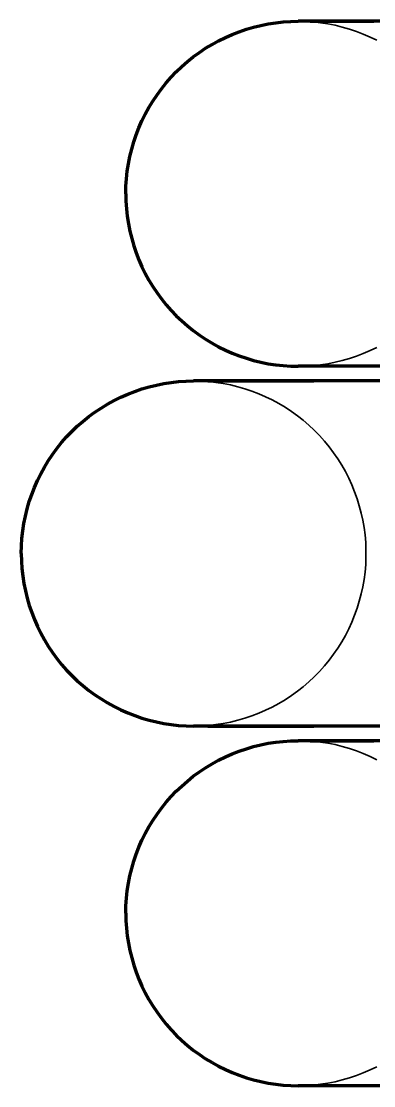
# Model space of a CAD drawing. Header units: millimetres. Extents: x 0 to 2208, y 0 to 420.
# Drawn here: x 76.19 to 78.6, y 107 to 114.25 of the extents above; entities that cross this region are included whole.
import ezdxf

# ---------------------------------------------------------------- set-up
doc = ezdxf.new("R2010")
doc.units = ezdxf.units.MM
doc.linetypes.add('IRAM-E-TRAZOS', pattern=[5, 4, -1])
doc.layers.add('01-VISIBLE', color=7, linetype='CONTINUOUS', lineweight=70)
doc.layers.add('02-OCULTA', color=4, linetype='IRAM-E-TRAZOS', lineweight=35)

msp = doc.modelspace()

# ---------------------------------------------------------------- linework, layer by layer
at = {"layer": '01-VISIBLE'}
for p, q in [((78.1763, 114.2541), (78.162, 114.2541)), ((78.162, 114.2541), (78.1623, 114.2541)), ((79.4007, 114.2541), (78.595, 114.2541)), ((78.1763, 111.9041), (78.162, 111.9041)), ((78.162, 111.9041), (78.1623, 111.9041)), ((79.4007, 111.9041), (78.595, 111.9041)), ((77.513, 111.8041), (77.4637, 111.8041)), ((79.0143, 111.8041), (78.0713, 111.8041)), ((77.513, 109.4541), (77.4637, 109.4541)), ((79.0143, 109.4541), (78.0713, 109.4541)), ((78.1763, 109.3541), (78.162, 109.3541)), ((78.162, 109.3541), (78.1623, 109.3541)), ((79.4007, 109.3541), (78.595, 109.3541)), ((78.1763, 107.0041), (78.162, 107.0041)), ((78.162, 107.0041), (78.1623, 107.0041)), ((79.1059, 107.0041), (78.595, 107.0041))]:
    msp.add_line(p, q, dxfattribs=at)
for points in [[(76.9052, 113.0791), (76.9063, 113.1303), (76.9097, 113.1815), (76.9153, 113.2324), (76.9231, 113.2831), (76.9331, 113.3334), (76.9452, 113.3832), (76.9596, 113.4324), (76.9761, 113.4809), (76.9946, 113.5287), (77.0153, 113.5756), (77.038, 113.6216), (77.0626, 113.6666), (77.0892, 113.7104), (77.1177, 113.753), (77.148, 113.7944), (77.1801, 113.8343), (77.2139, 113.8729), (77.2494, 113.9099), (77.2864, 113.9454), (77.3249, 113.9792), (77.3649, 114.0113), (77.4063, 114.0416), (77.4489, 114.07), (77.4927, 114.0966), (77.5377, 114.1213), (77.5836, 114.144), (77.6306, 114.1646), (77.6783, 114.1832), (77.7269, 114.1997), (77.7761, 114.214), (77.8259, 114.2262), (77.8762, 114.2362), (77.9268, 114.244), (77.9778, 114.2496), (78.029, 114.2529), (78.0802, 114.2541)], [(78.162, 114.2541), (78.1483, 114.2541), (78.1347, 114.2541), (78.1211, 114.2541), (78.1075, 114.2541), (78.0938, 114.2541), (78.0802, 114.2541)], [(78.1623, 114.2541), (78.2164, 114.2541), (78.2704, 114.2541), (78.3245, 114.2541), (78.3786, 114.2541), (78.4327, 114.2541), (78.4868, 114.2541), (78.5409, 114.2541), (78.595, 114.2541)], [(78.595, 114.2541), (78.5427, 114.2541), (78.4903, 114.2541), (78.438, 114.2541), (78.3856, 114.2541), (78.3333, 114.2541), (78.281, 114.2541), (78.2286, 114.2541), (78.1763, 114.2541)], [(76.9052, 113.0791), (76.9063, 113.0278), (76.9097, 112.9767), (76.9153, 112.9257), (76.9231, 112.875), (76.9331, 112.8247), (76.9452, 112.775), (76.9596, 112.7257), (76.9761, 112.6772), (76.9946, 112.6294), (77.0153, 112.5825), (77.038, 112.5365), (77.0626, 112.4916), (77.0892, 112.4477), (77.1177, 112.4051), (77.148, 112.3638), (77.1801, 112.3238), (77.2139, 112.2852), (77.2494, 112.2482), (77.2864, 112.2128), (77.3249, 112.179), (77.3649, 112.1469), (77.4063, 112.1166), (77.4489, 112.0881), (77.4927, 112.0615), (77.5377, 112.0368), (77.5836, 112.0142), (77.6306, 111.9935), (77.6783, 111.9749), (77.7269, 111.9584), (77.7761, 111.9441), (77.8259, 111.9319), (77.8762, 111.9219), (77.9268, 111.9141), (77.9778, 111.9085), (78.029, 111.9052), (78.0802, 111.9041)], [(78.162, 111.9041), (78.1483, 111.9041), (78.1347, 111.9041), (78.1211, 111.9041), (78.1075, 111.9041), (78.0938, 111.9041), (78.0802, 111.9041)], [(78.595, 111.9041), (78.5427, 111.9041), (78.4903, 111.9041), (78.438, 111.9041), (78.3856, 111.9041), (78.3333, 111.9041), (78.281, 111.9041), (78.2286, 111.9041), (78.1763, 111.9041)], [(76.1925, 110.6291), (76.1936, 110.6803), (76.197, 110.7315), (76.2026, 110.7824), (76.2104, 110.8331), (76.2204, 110.8834), (76.2326, 110.9332), (76.2469, 110.9824), (76.2634, 111.0309), (76.282, 111.0787), (76.3026, 111.1256), (76.3253, 111.1716), (76.3499, 111.2166), (76.3765, 111.2604), (76.405, 111.303), (76.4353, 111.3444), (76.4674, 111.3843), (76.5012, 111.4229), (76.5367, 111.4599), (76.5737, 111.4954), (76.6122, 111.5292), (76.6522, 111.5613), (76.6936, 111.5916), (76.7362, 111.62), (76.78, 111.6466), (76.825, 111.6713), (76.8709, 111.694), (76.9179, 111.7146), (76.9656, 111.7332), (77.0142, 111.7497), (77.0634, 111.764), (77.1132, 111.7762), (77.1635, 111.7862), (77.2141, 111.794), (77.2651, 111.7996), (77.3163, 111.8029), (77.3675, 111.8041)], [(77.4637, 111.8041), (77.4476, 111.8041), (77.4316, 111.8041), (77.4156, 111.8041), (77.3996, 111.8041), (77.3835, 111.8041), (77.3675, 111.8041)], [(77.4637, 111.8041), (77.4476, 111.8041), (77.4316, 111.8041), (77.4156, 111.8041), (77.3996, 111.8041), (77.3835, 111.8041), (77.3675, 111.8041)], [(77.4641, 111.8041), (77.5157, 111.8041), (77.5673, 111.8041), (77.6189, 111.8041), (77.6706, 111.8041), (77.7222, 111.8041), (77.7738, 111.8041), (77.8254, 111.8041), (77.877, 111.8041), (77.9287, 111.8041), (77.9803, 111.8041), (78.0319, 111.8041), (78.0835, 111.8041), (78.1351, 111.8041), (78.1867, 111.8041)], [(78.0713, 111.8041), (78.0205, 111.8041), (77.9698, 111.8041), (77.919, 111.8041), (77.8683, 111.8041), (77.8175, 111.8041), (77.7668, 111.8041), (77.716, 111.8041), (77.6653, 111.8041), (77.6145, 111.8041), (77.5638, 111.8041), (77.513, 111.8041)], [(76.1925, 110.6291), (76.1936, 110.5778), (76.197, 110.5267), (76.2026, 110.4757), (76.2104, 110.425), (76.2204, 110.3747), (76.2326, 110.325), (76.2469, 110.2757), (76.2634, 110.2272), (76.282, 110.1794), (76.3026, 110.1325), (76.3253, 110.0865), (76.3499, 110.0416), (76.3765, 109.9977), (76.405, 109.9551), (76.4353, 109.9138), (76.4674, 109.8738), (76.5012, 109.8352), (76.5367, 109.7982), (76.5737, 109.7628), (76.6122, 109.729), (76.6522, 109.6969), (76.6936, 109.6666), (76.7362, 109.6381), (76.78, 109.6115), (76.825, 109.5868), (76.8709, 109.5642), (76.9179, 109.5435), (76.9656, 109.5249), (77.0142, 109.5084), (77.0634, 109.4941), (77.1132, 109.4819), (77.1635, 109.4719), (77.2141, 109.4641), (77.2651, 109.4585), (77.3163, 109.4552), (77.3675, 109.4541)], [(77.4637, 109.4541), (77.4476, 109.4541), (77.4316, 109.4541), (77.4156, 109.4541), (77.3996, 109.4541), (77.3835, 109.4541), (77.3675, 109.4541)], [(77.4637, 109.4541), (77.4476, 109.4541), (77.4316, 109.4541), (77.4156, 109.4541), (77.3996, 109.4541), (77.3835, 109.4541), (77.3675, 109.4541)], [(77.4641, 109.4541), (77.5157, 109.4541), (77.5673, 109.4541), (77.6189, 109.4541), (77.6706, 109.4541), (77.7222, 109.4541), (77.7738, 109.4541), (77.8254, 109.4541), (77.877, 109.4541), (77.9287, 109.4541), (77.9803, 109.4541), (78.0319, 109.4541), (78.0835, 109.4541), (78.1351, 109.4541), (78.1867, 109.4541)], [(78.0713, 109.4541), (78.0205, 109.4541), (77.9698, 109.4541), (77.919, 109.4541), (77.8683, 109.4541), (77.8175, 109.4541), (77.7668, 109.4541), (77.716, 109.4541), (77.6653, 109.4541), (77.6145, 109.4541), (77.5638, 109.4541), (77.513, 109.4541)], [(76.9052, 108.1791), (76.9063, 108.2303), (76.9097, 108.2815), (76.9153, 108.3324), (76.9231, 108.3831), (76.9331, 108.4334), (76.9452, 108.4832), (76.9596, 108.5324), (76.9761, 108.5809), (76.9946, 108.6287), (77.0153, 108.6756), (77.038, 108.7216), (77.0626, 108.7666), (77.0892, 108.8104), (77.1177, 108.853), (77.148, 108.8944), (77.1801, 108.9343), (77.2139, 108.9729), (77.2494, 109.0099), (77.2864, 109.0454), (77.3249, 109.0792), (77.3649, 109.1113), (77.4063, 109.1416), (77.4489, 109.17), (77.4927, 109.1966), (77.5377, 109.2213), (77.5836, 109.244), (77.6306, 109.2646), (77.6783, 109.2832), (77.7269, 109.2997), (77.7761, 109.314), (77.8259, 109.3262), (77.8762, 109.3362), (77.9268, 109.344), (77.9778, 109.3496), (78.029, 109.3529), (78.0802, 109.3541)], [(78.162, 109.3541), (78.1483, 109.3541), (78.1347, 109.3541), (78.1211, 109.3541), (78.1075, 109.3541), (78.0938, 109.3541), (78.0802, 109.3541)], [(78.1623, 109.3541), (78.2164, 109.3541), (78.2704, 109.3541), (78.3245, 109.3541), (78.3786, 109.3541), (78.4327, 109.3541), (78.4868, 109.3541), (78.5409, 109.3541), (78.595, 109.3541)], [(78.595, 109.3541), (78.5427, 109.3541), (78.4903, 109.3541), (78.438, 109.3541), (78.3856, 109.3541), (78.3333, 109.3541), (78.281, 109.3541), (78.2286, 109.3541), (78.1763, 109.3541)], [(76.9052, 108.1791), (76.9063, 108.1278), (76.9097, 108.0767), (76.9153, 108.0257), (76.9231, 107.975), (76.9331, 107.9247), (76.9452, 107.875), (76.9596, 107.8257), (76.9761, 107.7772), (76.9946, 107.7294), (77.0153, 107.6825), (77.038, 107.6365), (77.0626, 107.5916), (77.0892, 107.5477), (77.1177, 107.5051), (77.148, 107.4638), (77.1801, 107.4238), (77.2139, 107.3852), (77.2494, 107.3482), (77.2864, 107.3128), (77.3249, 107.279), (77.3649, 107.2469), (77.4063, 107.2166), (77.4489, 107.1881), (77.4927, 107.1615), (77.5377, 107.1368), (77.5836, 107.1142), (77.6306, 107.0935), (77.6783, 107.0749), (77.7269, 107.0584), (77.7761, 107.0441), (77.8259, 107.0319), (77.8762, 107.0219), (77.9268, 107.0141), (77.9778, 107.0085), (78.029, 107.0052), (78.0802, 107.0041)], [(78.162, 107.0041), (78.1483, 107.0041), (78.1347, 107.0041), (78.1211, 107.0041), (78.1075, 107.0041), (78.0938, 107.0041), (78.0802, 107.0041)], [(78.595, 107.0041), (78.5427, 107.0041), (78.4903, 107.0041), (78.438, 107.0041), (78.3856, 107.0041), (78.3333, 107.0041), (78.281, 107.0041), (78.2286, 107.0041), (78.1763, 107.0041)]]:
    msp.add_lwpolyline(points, dxfattribs=at)
at = {"layer": '02-OCULTA'}
for p, q in [((77.4637, 111.8041), (77.4641, 111.8041)), ((78.1867, 111.8041), (79.0143, 111.8041)), ((77.4637, 109.4541), (77.4641, 109.4541)), ((78.1867, 109.4541), (79.0143, 109.4541))]:
    msp.add_line(p, q, dxfattribs=at)
for points in [[(78.162, 114.2541), (78.1483, 114.2541), (78.1347, 114.2541), (78.1211, 114.2541), (78.1075, 114.2541), (78.0938, 114.2541), (78.0802, 114.2541)], [(78.0802, 114.2541), (78.1308, 114.253), (78.1812, 114.2497), (78.2315, 114.2443), (78.2815, 114.2367), (78.3311, 114.227), (78.3802, 114.2151), (78.4288, 114.2011), (78.4768, 114.1851), (78.524, 114.167), (78.5704, 114.1469), (78.6159, 114.1248)], [(78.6159, 112.0333), (78.5704, 112.0112), (78.524, 111.9911), (78.4768, 111.973), (78.4288, 111.957), (78.3802, 111.943), (78.3311, 111.9312), (78.2815, 111.9214), (78.2315, 111.9138), (78.1812, 111.9084), (78.1308, 111.9051), (78.0802, 111.9041)], [(78.162, 111.9041), (78.1483, 111.9041), (78.1347, 111.9041), (78.1211, 111.9041), (78.1075, 111.9041), (78.0938, 111.9041), (78.0802, 111.9041)], [(78.1623, 111.9041), (78.2141, 111.9041), (78.2659, 111.9041), (78.3177, 111.9041), (78.3695, 111.9041), (78.4212, 111.9041), (78.473, 111.9041), (78.5248, 111.9041), (78.5766, 111.9041), (78.6284, 111.9041)], [(77.3675, 111.8041), (77.4181, 111.803), (77.4685, 111.7997), (77.5188, 111.7943), (77.5688, 111.7867), (77.6184, 111.777), (77.6676, 111.7651), (77.7162, 111.7511), (77.7641, 111.7351), (77.8113, 111.717), (77.8577, 111.6969), (77.9032, 111.6748), (77.9477, 111.6508), (77.9911, 111.6249), (78.0334, 111.5972), (78.0744, 111.5676), (78.1141, 111.5363), (78.1525, 111.5034), (78.1894, 111.4688), (78.2247, 111.4327), (78.2585, 111.395), (78.2907, 111.356), (78.3211, 111.3156), (78.3497, 111.274), (78.3766, 111.2311), (78.4015, 111.1871), (78.4246, 111.1421), (78.4457, 111.0962), (78.4648, 111.0494), (78.4818, 111.0018), (78.4968, 110.9535), (78.5098, 110.9046), (78.5206, 110.8552), (78.5292, 110.8054), (78.5357, 110.7552), (78.5401, 110.7049), (78.5422, 110.6543), (78.5422, 110.6038), (78.5401, 110.5533), (78.5357, 110.5029), (78.5292, 110.4527), (78.5206, 110.4029), (78.5098, 110.3535), (78.4968, 110.3046), (78.4818, 110.2564), (78.4648, 110.2088), (78.4457, 110.1619), (78.4246, 110.116), (78.4015, 110.071), (78.3766, 110.027), (78.3497, 109.9842), (78.3211, 109.9425), (78.2907, 109.9021), (78.2585, 109.8631), (78.2247, 109.8255), (78.1894, 109.7893), (78.1525, 109.7547), (78.1142, 109.7218), (78.0744, 109.6905), (78.0334, 109.6609), (77.9911, 109.6332), (77.9477, 109.6073), (77.9032, 109.5833), (77.8577, 109.5612), (77.8113, 109.5411), (77.7641, 109.523), (77.7162, 109.507), (77.6676, 109.493), (77.6184, 109.4812), (77.5688, 109.4714), (77.5188, 109.4638), (77.4685, 109.4584), (77.4181, 109.4551), (77.3675, 109.4541)], [(78.162, 109.3541), (78.1483, 109.3541), (78.1347, 109.3541), (78.1211, 109.3541), (78.1075, 109.3541), (78.0938, 109.3541), (78.0802, 109.3541)], [(78.0802, 109.3541), (78.1308, 109.353), (78.1812, 109.3497), (78.2315, 109.3443), (78.2815, 109.3367), (78.3311, 109.327), (78.3802, 109.3151), (78.4288, 109.3011), (78.4768, 109.2851), (78.524, 109.267), (78.5704, 109.2469), (78.6159, 109.2248)], [(78.6159, 107.1333), (78.5704, 107.1112), (78.524, 107.0911), (78.4768, 107.073), (78.4288, 107.057), (78.3802, 107.043), (78.3311, 107.0312), (78.2815, 107.0214), (78.2315, 107.0138), (78.1812, 107.0084), (78.1308, 107.0051), (78.0802, 107.0041)], [(78.162, 107.0041), (78.1483, 107.0041), (78.1347, 107.0041), (78.1211, 107.0041), (78.1075, 107.0041), (78.0938, 107.0041), (78.0802, 107.0041)], [(78.1623, 107.0041), (78.2141, 107.0041), (78.2659, 107.0041), (78.3177, 107.0041), (78.3695, 107.0041), (78.4212, 107.0041), (78.473, 107.0041), (78.5248, 107.0041), (78.5766, 107.0041), (78.6284, 107.0041)]]:
    msp.add_lwpolyline(points, dxfattribs=at)

doc.saveas('drawing.dxf')
